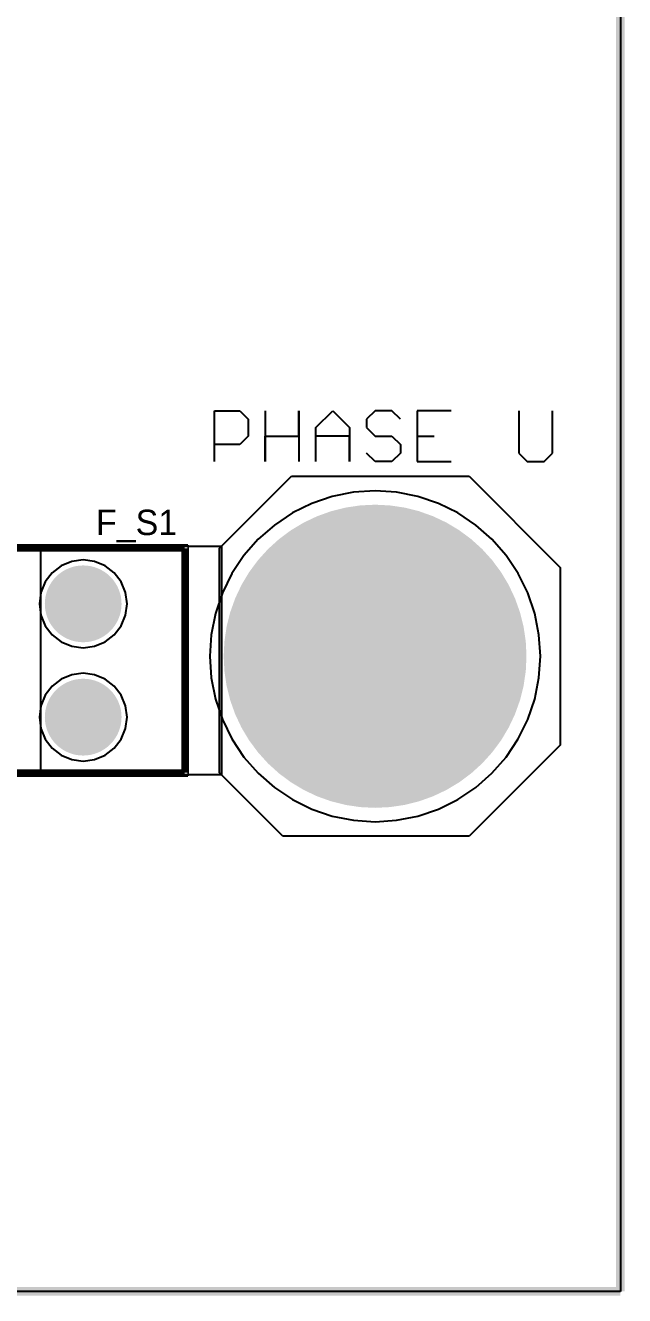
# Model space of a CAD drawing. Header units: millimetres. Extents: x 0.99 to 5.75, y 0.99 to 4.93.
# Drawn here: x 5.047 to 5.755, y 0.995 to 2.495 of the extents above; entities that cross this region are included whole.
import ezdxf

# ---------------------------------------------------------------- set-up
doc = ezdxf.new("R2010")
doc.units = ezdxf.units.MM
doc.header["$MEASUREMENT"] = 0
for name, color, linetype in [('BottomLayer', 5, 'Continuous'), ('BottomSolder', 6, 'Continuous'), ('Mechanical13', 56, 'Continuous'), ('Mechanical15', 56, 'Continuous'), ('MultiLayer', 9, 'Continuous'), ('PadHoleLayer', 156, 'Continuous'), ('TopLayer', 1, 'Continuous'), ('TopOverlay', 2, 'Continuous'), ('TopSolder', 216, 'Continuous'), ('ViaHoleLayer', 16, 'Continuous')]:
    doc.layers.add(name, color=color, linetype=linetype)

# ---------------------------------------------------------------- blocks, each defined once
blk = doc.blocks.new('KSTN_3568_V_54')
at = {"layer": 'BottomLayer', "const_width": 0.0413}
for points in [[(0.1742, 0.0669, 1), (0.2156, 0.0669, 1)], [(-0.2156, -0.0669, 1), (-0.1742, -0.0669, 1)], [(0.1742, -0.0669, 1), (0.2156, -0.0669, 1)]]:
    blk.add_lwpolyline(points, format="xyb", close=True, dxfattribs=at)
at = {"layer": 'BottomLayer'}
blk.add_solid([(-0.2362, 0.0256), (-0.1535, 0.0256), (-0.2362, 0.1083), (-0.1535, 0.1083)], dxfattribs=at)
at = {"layer": 'BottomSolder', "const_width": 0.0453}
for points in [[(0.1722, 0.0669, 1), (0.2176, 0.0669, 1)], [(-0.2176, -0.0669, 1), (-0.1722, -0.0669, 1)], [(0.1722, -0.0669, 1), (0.2176, -0.0669, 1)]]:
    blk.add_lwpolyline(points, format="xyb", close=True, dxfattribs=at)
at = {"layer": 'BottomSolder'}
blk.add_solid([(-0.2402, 0.0216), (-0.1495, 0.0216), (-0.2402, 0.1123), (-0.1495, 0.1123)], dxfattribs=at)
at = {"layer": 'Mechanical13', "const_width": 0.00394}
for points in [[(-0.315, -0.1325), (-0.315, 0.1325)], [(-0.315, 0.1325), (0.315, 0.1325)], [(0.315, -0.1325), (0.315, 0.1325)], [(-0.315, -0.1325), (0.315, -0.1325)]]:
    blk.add_lwpolyline(points, dxfattribs=at)
at = {"layer": 'Mechanical15'}
for points, const_width in [([(-0.3189, -0.1364), (-0.3189, 0.1364)], 0.00197), ([(-0.3189, 0.1364), (0.3189, 0.1364)], 0.00197), ([(0.3189, -0.1364), (0.3189, 0.1364)], 0.00197), ([(0, -0.0197), (0, 0.0197)], 0.00394), ([(-0.0197, 0), (0.0197, 0)], 0.00394), ([(-0.3189, -0.1364), (0.3189, -0.1364)], 0.00197)]:
    blk.add_lwpolyline(points, dxfattribs=dict(at, const_width=const_width))
at = {"layer": 'MultiLayer', "const_width": 0.0413}
for points in [[(0.1742, 0.0669, 1), (0.2156, 0.0669, 1)], [(-0.2156, -0.0669, 1), (-0.1742, -0.0669, 1)], [(0.1742, -0.0669, 1), (0.2156, -0.0669, 1)]]:
    blk.add_lwpolyline(points, format="xyb", close=True, dxfattribs=at)
at = {"layer": 'MultiLayer'}
blk.add_solid([(-0.2362, 0.0256), (-0.1535, 0.0256), (-0.2362, 0.1083), (-0.1535, 0.1083)], dxfattribs=at)
at = {"layer": 'PadHoleLayer', "const_width": 0.0315}
for points in [[(-0.2106, 0.0669, 1), (-0.1791, 0.0669, 1)], [(0.1791, 0.0669, 1), (0.2106, 0.0669, 1)], [(-0.2106, -0.0669, 1), (-0.1791, -0.0669, 1)], [(0.1791, -0.0669, 1), (0.2106, -0.0669, 1)]]:
    blk.add_lwpolyline(points, format="xyb", close=True, dxfattribs=at)
at = {"layer": 'TopLayer', "const_width": 0.0413}
for points in [[(0.1742, 0.0669, 1), (0.2156, 0.0669, 1)], [(-0.2156, -0.0669, 1), (-0.1742, -0.0669, 1)], [(0.1742, -0.0669, 1), (0.2156, -0.0669, 1)]]:
    blk.add_lwpolyline(points, format="xyb", close=True, dxfattribs=at)
at = {"layer": 'TopLayer'}
blk.add_solid([(-0.2362, 0.0256), (-0.1535, 0.0256), (-0.2362, 0.1083), (-0.1535, 0.1083)], dxfattribs=at)
at = {"layer": 'TopOverlay'}
for points, const_width in [([(-0.19, 0.1561, 1), (-0.1998, 0.1561, 1)], 0.00984), ([(-0.2023, 0.1561, 1), (-0.1973, 0.1561, 1)], 0.00492), ([(-0.1924, 0.1561, 1), (-0.1875, 0.1561, 1)], 0.00492)]:
    blk.add_lwpolyline(points, format="xyb", close=True, dxfattribs=dict(at, const_width=const_width))
at = {"layer": 'TopOverlay', "const_width": 0.00787}
for points in [[(-0.315, 0.1325), (0.315, 0.1325)], [(-0.315, -0.1325), (-0.315, 0.1325)], [(0.315, -0.1325), (0.315, 0.1325)], [(-0.315, -0.1325), (0.315, -0.1325)]]:
    blk.add_lwpolyline(points, dxfattribs=at)
at = {"layer": 'TopSolder', "const_width": 0.0453}
for points in [[(0.1722, 0.0669, 1), (0.2176, 0.0669, 1)], [(-0.2176, -0.0669, 1), (-0.1722, -0.0669, 1)], [(0.1722, -0.0669, 1), (0.2176, -0.0669, 1)]]:
    blk.add_lwpolyline(points, format="xyb", close=True, dxfattribs=at)
at = {"layer": 'TopSolder'}
blk.add_solid([(-0.2402, 0.0216), (-0.1495, 0.0216), (-0.2402, 0.1123), (-0.1495, 0.1123)], dxfattribs=at)

msp = doc.modelspace()

# ---------------------------------------------------------------- linework, layer by layer
at = {"layer": 'BottomLayer'}
for p, q in [((5.75, 4.925), (5.75, 1)), ((5.4094, 1.9388), (5.3852, 1.9305)), ((5.4345, 1.9437), (5.4094, 1.9388)), ((5.46, 1.9454), (5.4345, 1.9437)), ((5.4855, 1.9437), (5.46, 1.9454)), ((5.5106, 1.9388), (5.4855, 1.9437)), ((5.5348, 1.9305), (5.5106, 1.9388)), ((5.3852, 1.9305), (5.3623, 1.9192)), ((5.5577, 1.9192), (5.5348, 1.9305)), ((5.341, 1.905), (5.3218, 1.8882)), ((5.3623, 1.9192), (5.341, 1.905)), ((5.579, 1.905), (5.5577, 1.9192)), ((5.5982, 1.8882), (5.579, 1.905)), ((5.3218, 1.8882), (5.305, 1.869)), ((5.615, 1.869), (5.5982, 1.8882)), ((5.1015, 1.8619), (5.089, 1.8568)), ((5.1149, 1.8637), (5.1015, 1.8619)), ((5.1283, 1.8619), (5.1149, 1.8637)), ((5.1408, 1.8568), (5.1283, 1.8619)), ((5.305, 1.869), (5.2908, 1.8477)), ((5.6292, 1.8477), (5.615, 1.869)), ((5.0783, 1.8485), (5.07, 1.8378)), ((5.089, 1.8568), (5.0783, 1.8485)), ((5.1515, 1.8485), (5.1408, 1.8568)), ((5.1597, 1.8378), (5.1515, 1.8485)), ((5.2908, 1.8477), (5.2795, 1.8248)), ((5.6405, 1.8248), (5.6292, 1.8477)), ((5.07, 1.8378), (5.0649, 1.8253)), ((5.1649, 1.8253), (5.1597, 1.8378)), ((5.0649, 1.8253), (5.0631, 1.8119)), ((5.1667, 1.8119), (5.1649, 1.8253)), ((5.2795, 1.8248), (5.2712, 1.8006)), ((5.6488, 1.8006), (5.6405, 1.8248)), ((5.0631, 1.8119), (5.0649, 1.7985)), ((5.1649, 1.7985), (5.1667, 1.8119)), ((5.2712, 1.8006), (5.2663, 1.7755)), ((5.6537, 1.7755), (5.6488, 1.8006)), ((5.0649, 1.7985), (5.07, 1.786)), ((5.07, 1.786), (5.0783, 1.7753)), ((5.1515, 1.7753), (5.1597, 1.786)), ((5.1597, 1.786), (5.1649, 1.7985)), ((5.0783, 1.7753), (5.089, 1.7671)), ((5.1408, 1.7671), (5.1515, 1.7753)), ((5.2663, 1.7755), (5.2646, 1.75)), ((5.6554, 1.75), (5.6537, 1.7755)), ((5.089, 1.7671), (5.1015, 1.7619)), ((5.1015, 1.7619), (5.1149, 1.7601)), ((5.1149, 1.7601), (5.1283, 1.7619)), ((5.1283, 1.7619), (5.1408, 1.7671)), ((5.2646, 1.75), (5.2663, 1.7245)), ((5.6537, 1.7245), (5.6554, 1.75)), ((5.1015, 1.7281), (5.089, 1.7229)), ((5.1149, 1.7299), (5.1015, 1.7281)), ((5.1283, 1.7281), (5.1149, 1.7299)), ((5.1408, 1.7229), (5.1283, 1.7281)), ((5.0783, 1.7147), (5.07, 1.704)), ((5.089, 1.7229), (5.0783, 1.7147)), ((5.1515, 1.7147), (5.1408, 1.7229)), ((5.1597, 1.704), (5.1515, 1.7147)), ((5.2663, 1.7245), (5.2712, 1.6994)), ((5.6488, 1.6994), (5.6537, 1.7245)), ((5.07, 1.704), (5.0649, 1.6915)), ((5.1649, 1.6915), (5.1597, 1.704)), ((5.2712, 1.6994), (5.2795, 1.6752)), ((5.6405, 1.6752), (5.6488, 1.6994)), ((5.0649, 1.6915), (5.0631, 1.6781)), ((5.1667, 1.6781), (5.1649, 1.6915)), ((5.0631, 1.6781), (5.0649, 1.6647)), ((5.1649, 1.6647), (5.1667, 1.6781)), ((5.2795, 1.6752), (5.2908, 1.6523)), ((5.6292, 1.6523), (5.6405, 1.6752)), ((5.0649, 1.6647), (5.07, 1.6522)), ((5.07, 1.6522), (5.0783, 1.6415)), ((5.1515, 1.6415), (5.1597, 1.6522)), ((5.1597, 1.6522), (5.1649, 1.6647)), ((5.2908, 1.6523), (5.305, 1.631)), ((5.615, 1.631), (5.6292, 1.6523)), ((5.0783, 1.6415), (5.089, 1.6332)), ((5.1408, 1.6332), (5.1515, 1.6415)), ((5.089, 1.6332), (5.1015, 1.6281)), ((5.1015, 1.6281), (5.1149, 1.6263)), ((5.1149, 1.6263), (5.1283, 1.6281)), ((5.1283, 1.6281), (5.1408, 1.6332)), ((5.305, 1.631), (5.3218, 1.6118)), ((5.5982, 1.6118), (5.615, 1.631)), ((5.3218, 1.6118), (5.341, 1.595)), ((5.579, 1.595), (5.5982, 1.6118)), ((5.341, 1.595), (5.3623, 1.5808)), ((5.5577, 1.5808), (5.579, 1.595)), ((5.3623, 1.5808), (5.3852, 1.5695)), ((5.5348, 1.5695), (5.5577, 1.5808)), ((5.3852, 1.5695), (5.4094, 1.5612)), ((5.4094, 1.5612), (5.4345, 1.5563)), ((5.4855, 1.5563), (5.5106, 1.5612)), ((5.5106, 1.5612), (5.5348, 1.5695)), ((5.4345, 1.5563), (5.46, 1.5546)), ((5.46, 1.5546), (5.4855, 1.5563)), ((5.75, 1), (1, 1))]:
    msp.add_line(p, q, dxfattribs=at)
at = {"layer": 'BottomLayer', "const_width": 0.175}
msp.add_lwpolyline([(5.3725, 1.75, 1), (5.5475, 1.75, 1)], format="xyb", close=True, dxfattribs=at)
at = {"layer": 'BottomSolder', "const_width": 0.179}
msp.add_lwpolyline([(5.3705, 1.75, 1), (5.5495, 1.75, 1)], format="xyb", close=True, dxfattribs=at)
at = {"layer": 'Mechanical13', "const_width": 0.01}
for points in [[(5.75, 1), (5.75, 4.925)], [(1, 1), (5.75, 1)]]:
    msp.add_lwpolyline(points, dxfattribs=at)
at = {"layer": 'MultiLayer', "const_width": 0.175}
msp.add_lwpolyline([(5.3725, 1.75, 1), (5.5475, 1.75, 1)], format="xyb", close=True, dxfattribs=at)
at = {"layer": 'TopLayer'}
for p, q in [((5.2761, 1.8775), (5.3611, 1.9625)), ((5.3611, 1.9625), (5.5711, 1.9625)), ((5.5711, 1.9625), (5.6787, 1.8548)), ((5.065, 1.61), (5.065, 1.88)), ((5.065, 1.88), (5.2786, 1.88)), ((5.2761, 1.6125), (5.2761, 1.8775)), ((5.2786, 1.88), (5.2786, 1.61)), ((5.6787, 1.8548), (5.6787, 1.6452)), ((5.6787, 1.6452), (5.5711, 1.5375)), ((5.2786, 1.61), (5.065, 1.61)), ((5.3511, 1.5375), (5.2761, 1.6125)), ((5.5711, 1.5375), (5.3511, 1.5375))]:
    msp.add_line(p, q, dxfattribs=at)
at = {"layer": 'TopLayer', "const_width": 0.175}
msp.add_lwpolyline([(5.3725, 1.75, 1), (5.5475, 1.75, 1)], format="xyb", close=True, dxfattribs=at)
at = {"layer": 'TopOverlay'}
for p, q in [((5.27, 1.98), (5.27, 2.04)), ((5.27, 2.04), (5.3, 2.04)), ((5.3, 2.04), (5.31, 2.03)), ((5.31, 2.03), (5.31, 2.01)), ((5.33, 2.04), (5.33, 1.98)), ((5.37, 2.01), (5.37, 2.04)), ((5.37, 2.04), (5.37, 1.98)), ((5.39, 2.02), (5.41, 2.04)), ((5.41, 2.04), (5.4299, 2.02)), ((5.4599, 2.04), (5.4499, 2.03)), ((5.4499, 2.03), (5.4499, 2.02)), ((5.4799, 2.04), (5.4599, 2.04)), ((5.4899, 2.03), (5.4799, 2.04)), ((5.5499, 2.04), (5.5099, 2.04)), ((5.5099, 2.04), (5.5099, 1.98)), ((5.6299, 2.04), (5.6299, 1.99)), ((5.6699, 1.99), (5.6699, 2.04)), ((5.39, 1.98), (5.39, 2.02)), ((5.4299, 2.02), (5.4299, 1.98)), ((5.4499, 2.02), (5.4599, 2.01)), ((5.3, 2), (5.27, 2)), ((5.31, 2.01), (5.3, 2)), ((5.33, 1.98), (5.33, 2.01)), ((5.33, 2.01), (5.37, 2.01)), ((5.4299, 2.01), (5.39, 2.01)), ((5.4299, 1.98), (5.4299, 2.01)), ((5.4599, 2.01), (5.4799, 2.01)), ((5.4799, 2.01), (5.4899, 2)), ((5.4899, 2), (5.4899, 1.99)), ((5.5099, 2.01), (5.5299, 2.01)), ((5.4599, 1.98), (5.4499, 1.99)), ((5.4799, 1.98), (5.4599, 1.98)), ((5.4899, 1.99), (5.4799, 1.98)), ((5.5099, 1.98), (5.5499, 1.98)), ((5.6299, 1.99), (5.6399, 1.98)), ((5.6399, 1.98), (5.6599, 1.98)), ((5.6599, 1.98), (5.6699, 1.99))]:
    msp.add_line(p, q, dxfattribs=at)
at = {"layer": 'TopSolder', "const_width": 0.179}
msp.add_lwpolyline([(5.3705, 1.75, 1), (5.5495, 1.75, 1)], format="xyb", close=True, dxfattribs=at)
at = {"layer": 'ViaHoleLayer', "const_width": 0.09}
msp.add_lwpolyline([(5.415, 1.75, 1), (5.505, 1.75, 1)], format="xyb", close=True, dxfattribs=at)

# ---------------------------------------------------------------- block references
at = {"rotation": 360}
msp.add_blockref('KSTN_3568_V_54', (4.92, 1.745), dxfattribs=at)

# ---------------------------------------------------------------- texts
at = {"layer": 'TopOverlay'}
msp.add_text('F_S1', height=0.03, dxfattribs=at).set_placement((5.1301, 1.8931))

doc.saveas('drawing.dxf')
